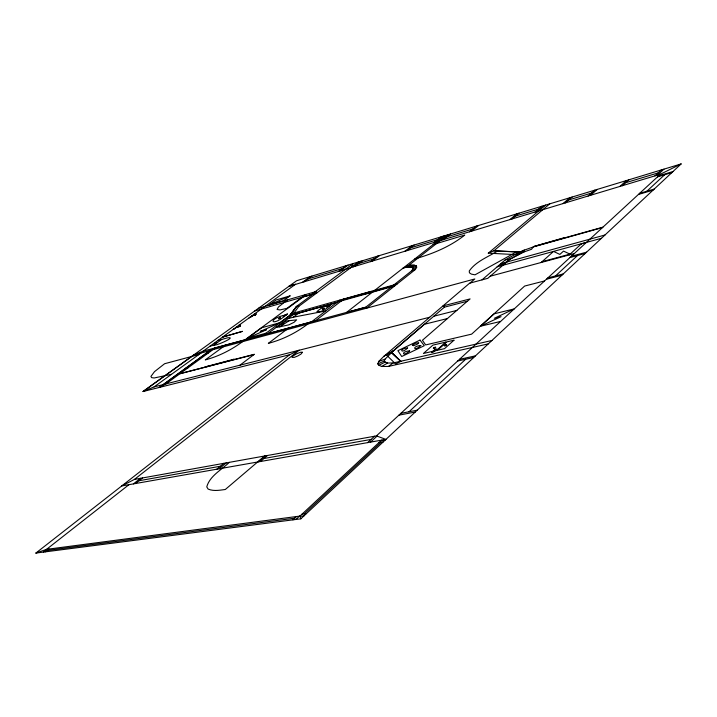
<?xml version="1.0" encoding="UTF-8"?>
<svg xmlns="http://www.w3.org/2000/svg" width="717" height="717" viewBox="0 0 717 717"><rect width="100%" height="100%" fill="white"/><g stroke="black" fill="none" stroke-linecap="round" stroke-linejoin="round"><path stroke-width="1.08" d="M506.507 262.108L509.948 259.178L524.064 251.918L524.306 250.116L533.206 246.971L602.486 227.567M488.304 343.873L388.471 366.432L381.713 366.477L378.943 365.267L377.778 363.904L384.285 361.01L385.011 359.19L393.66 350.568L444.477 307.109L442.972 305.917L470.092 298.917L467.466 301.203L444.415 307.163M377.778 363.904L378.845 361.305L383.936 356.259L469.608 283.197L487.793 278.321L509.948 259.178L522.532 252.241L493.87 250.816L488.295 253.155L514.869 254.589L522.532 252.241M313.212 294.006L296.578 306.383L289.785 315.623L293.002 314.315L298.89 306.258L351.007 267.504L353.257 263.533L311.402 294.526M444.199 235.911L346.696 312.307L365.733 307.217L366.62 308.211L415.412 269.458L416.649 267.351L416.452 265.756C411.361 264.188 407.408 265.926 402.497 268.588C407.023 265.532 412.338 269.386 416.452 265.756M163.243 384.581L209.973 350.604L215.459 347.817L365.733 307.217L411.746 270.739L412.777 269L412.651 267.602L412.777 269L416.649 267.351M533.206 246.971L531.566 249.274L524.064 251.918M265.98 333.226L247.204 338.325L266.536 329.703L260.244 331.433L280.105 322.668L290.026 315.238L296.587 306.383L298.89 306.258M290.026 315.238L296.578 306.383M280.069 317.891L278.886 318.491L280.042 317.864M304.169 513.91L381.148 442.201M289.623 354.736L35.85 553.076L300.808 518.83L681.15 163.924L296.668 280.732L143.015 391.527L289.623 354.736L299.213 350.192L134.429 479.413L121.729 485.956L385.934 439.396L376.407 435.9L660.357 174.24L681.15 163.924M292.939 519.843L296.506 516.527M295.933 519.458L299.509 516.141M381.578 440.157L299.545 516.455L303.963 515.881M409.022 411.764L465.656 359.253M555.532 275.911L577.552 255.503M646.868 191.224L664.659 174.733M370.546 442.102L377.492 435.703L134.429 479.413M657.498 175.1L663.987 169.14M367.642 442.622L374.588 436.223M654.962 175.871L661.459 169.902M569.253 254.938L581.406 243.78M480.444 326.244L494.147 313.804L514.161 308.919L494.345 318.294L501.04 316.672L480.444 326.244L500.565 321.44M541.183 262.503L553.533 251.407L559.869 254.418L563.517 251.111L570.087 254.168M619.864 186.447L626.524 180.523M622.293 185.721L628.943 179.788M564.584 237.883L565.023 237.488L534.093 246.424L602.916 227.172M590.458 195.32L597.234 189.422M588.11 196.019L594.895 190.13M467.251 301.301L422.421 340.27L425.656 344.931L471.634 334.14L524.647 286.056L544.463 280.965M481.994 279.881L505.189 259.93L514.869 254.589M562.988 203.601L569.863 197.731M469.949 283.107L474.806 278.967L212.949 349.645M565.256 202.911L572.13 197.041M264.681 455.985L225.308 489.496C219.644 490.213 213.541 491.432 208.109 489.075L206.765 486.87C209.803 475.81 221.544 469.913 229.27 462.357M257.923 461.954L265.003 455.931M260.405 461.515L267.477 455.483M549.769 203.834L493.87 250.816L520.237 252.008L524.306 250.116L515.792 254.078L517.97 254.759M535.088 212.008L542.061 206.182M537.284 211.345L544.248 205.51M488.295 253.155L545.664 205.089M216.83 469.196L223.928 463.316M219.151 468.784L226.249 462.895M511.965 218.981L519.018 213.182M509.841 219.617L516.903 213.827M469.438 231.797L476.617 226.061M471.463 231.188L478.633 225.452M45.547 551.821L49.106 549.025M443.249 239.702L450.5 233.993M133.434 483.894L140.523 478.311M135.468 483.536L142.558 477.943M35.85 553.076L46.542 549.365L128.943 484.683M43.549 552.081L47.098 549.294M408.018 265.926L447.551 234.889M441.305 240.285L448.555 234.584M368.538 292.661L369.291 292.079L343.586 299.285M433.991 242.489L441.269 236.798M435.918 241.907L443.187 236.216M365.58 293.495L364.828 294.078L392.127 286.047L342.834 299.867M311.483 321.87L339.831 300.109L341.373 300.88L394.61 285.975M404.917 251.255L412.248 245.617M341.373 300.88L315.507 320.786L203.153 351.151L193.805 354.969L143.015 391.527L154.083 386.902L429.68 317.246M341.597 300.817L344.061 298.926M406.763 250.699L414.103 245.053M310.04 322.265C297.779 332.052 283.538 339.365 268.346 343.353L288.539 328.072M239.98 365.15L254.365 354.261L180.012 373.691M372.123 261.14L379.526 255.557M370.357 261.669L377.76 256.094M267.764 333.683L293.647 314.297L299.285 312.72L293.334 317.192L287.687 318.76M233.679 359.54L234.208 359.145L205.098 366.916M353.221 266.841L360.66 261.293M354.951 266.321L362.381 260.764M263.937 334.731L292.5 313.401L397.039 284.049M231.125 360.517L231.654 360.122M358.446 261.965L350.667 267.764L288.808 286.406M239.863 326.145C241.683 325.204 236.825 327.929 236.018 327.355M255.467 314.826L256.094 314.36L251.622 316.054M340.252 270.901L348.05 265.12M207.5 366.611L208.029 366.217M305.541 294.615L286.952 308.355L279.908 309.941L277.094 309.475L278.42 306.993L287.445 299.885M248.082 337.788L260.961 328.252M338.558 271.411L346.356 265.631M388.471 366.432L393.167 362.972L491.925 340.494M225.541 345.092L205.295 359.898C218.371 356.448 230.632 350.255 241.593 342.368L303.166 296.928L316.663 293.011L313.006 294.06L316.6 291.389L258.38 308.364M290.071 295.861L283.269 300.835L269.296 304.913L276.108 299.966L290.071 295.861L269.296 304.913M302.457 282.292L310.309 276.583M304.062 281.808L311.913 276.099M213.039 349.573L215.459 347.817L166.048 383.819L159.371 387.422L209.973 350.604L193.805 354.969L200.984 353.006L154.083 386.902M203.153 351.151L295.601 284.21L289.148 286.155M237.318 326.988L233.276 329.345M237.829 326.611L240.58 324.622L239.281 324.989M252.922 315.677L248.951 317.99M253.424 315.319L256.103 313.374L254.804 313.75M237.721 326.871L238.241 326.504M253.325 315.561L253.827 315.202M209.982 346.203L213.827 345.155L221.714 339.437M406.709 267.36L409.237 265.577L411.038 265.236L406.709 267.36L409.55 265.478L414.516 265.209C413.548 267.97 398.912 267.593 411.002 267.136M279.648 326.844L288.996 324.801L294.042 322.3L296.632 319.845L286.065 321.082L276.314 327.382L279.648 326.844L289.417 320.526M239.72 326.244L238.644 326.844L240.204 325.715L236.529 326.979M255.324 314.933L254.293 315.507L255.781 314.422L252.124 315.695M381.713 366.477L387.565 363.035L393.167 362.972M383.936 356.259L393.66 350.568L391.563 352.594L400.785 361.234M516.446 251.936L475.021 274.826L471.356 274.118L469.447 272.836L469.25 270.99C475.989 261.355 487.918 257.036 497.625 250.995M378.943 365.267L385.199 362.04L387.565 363.035M506.596 262.081L497.141 266.849L601.455 238.286M298.756 313.123L336.721 302.502L343.837 298.989M411.746 270.739L415.412 269.458M378.845 361.305L385.011 359.19M308.005 278.94L342.475 268.508M358.679 263.533L374.077 258.873M410.447 247.867L437.639 239.63M446.888 236.834L473.041 228.92M515.505 216.068L538.592 209.086M568.706 199.971L591.516 193.061M625.636 182.736L658.224 172.878M351.007 267.504L660.357 174.24M658.6 175.862L673.003 171.524M657.48 176.893L671.892 172.564M433.122 244.587L464.759 235.086C450.151 246.639 432.647 253.872 414.847 258.909M639.609 193.357L654.2 189.073M638.435 194.441L653.035 190.157M254.732 310.99L316.663 293.011M254.177 314.207L255.494 313.813M249.543 317.559L250.842 317.183M238.636 325.455L239.953 325.079M233.885 328.897L235.185 328.529M336.802 302.44L293.19 314.638L292.5 313.401M261.409 327.83L280.105 322.659M217.869 340.494L227.253 337.904C238.259 336.085 215.485 346.23 213.827 345.155M500.851 263.659L604.969 235.006M581.335 243.843L586.112 242.534M542.106 261.66L570.149 254.105M490.249 276.197L574.057 253.639M198.806 354.574L164.614 363.725L154.478 371.675L150.911 376.461L151.663 377.635L154.137 377.984L171.497 374.31M205.465 353.884L208.1 353.176M571.359 256.256L586.569 252.178M569.979 257.528L585.197 253.46M185.56 368.368L188.195 367.678M547.869 277.891L563.275 273.912M179.913 373.718L253.836 354.664M546.417 279.236L561.823 275.265M433.83 316.206L456.908 310.38M447.551 318.518L424.401 324.272L391.509 352.486L386.454 355.005L395.65 363.949L400.875 361.341L391.509 352.486L400.651 361.225M459.454 359.369L475.47 355.847M457.688 361.001L473.713 357.478M293.334 317.192L325.688 310.963M400.902 413.324L417.231 410.187M398.921 415.152L415.26 412.024M139.017 480.74L220.388 466.247M263.946 458.495L371.119 439.413M381.077 440.632L385.432 439.862M378.979 442.586L383.335 441.824M505.189 259.93L509.948 259.178M301.965 514.206L306.392 513.614M46.542 549.365L299.948 516.079L300.808 518.83M47.331 550.423L294.732 518.185M384.285 361.01L385.199 362.04M412.625 267.611L412.777 269M446.503 344.868L444.854 345.675L446.503 344.868M444.298 345.684C446.718 346.687 448.089 342.708 444.298 345.684M435.56 347.404L433.928 348.202L435.56 347.404M433.373 348.211C435.73 349.215 437.155 345.253 433.373 348.211M302.431 352.298L300.988 354.09L297.761 355.982L294.302 357.362L291.998 357.407L292.832 356.116L296.677 353.741L300.907 352.164L302.431 352.298M420.798 345.504C413.817 352.289 411.549 346.078 420.798 345.504M412.383 345.253L413.619 345.702L417.222 344.187A3.594 0.869 -24.9 0 0 418.728 342.672L415.304 343.282L412.383 345.253M409.604 350.864C402.587 357.666 400.427 351.402 409.604 350.864M407.615 347.996C400.902 354.664 398.679 348.408 407.615 347.996M286.343 314.871C270.533 328.44 266.849 318.411 286.343 314.871M323.797 308.543L322.704 309.099L323.779 308.543M322.39 309.126L324.209 308.337L322.39 309.126M329.569 305.998C326.567 308.875 320.759 312.737 316.896 311.671C319.934 308.803 325.652 304.985 329.569 305.998M280.517 317.676L278.429 318.698L280.517 317.676M453.969 340.216L444.567 348.641L437.451 350.281L446.87 341.866L453.969 340.216M445.831 342.099L436.402 350.505L423.424 353.481L432.898 345.119L445.831 342.099M434.843 349.564L431.643 352.405L433.758 351.922L436.958 349.071L434.843 349.564M242.382 331.379L223.032 336.972L242.382 331.379M216.158 342.448L214.903 343.362L216.812 342.269L216.158 342.448M283.367 323.492L281.817 324.496L283.932 323.403L283.367 323.492M330.098 304.904L326.441 306.894L330.636 305.021L330.098 304.904M287.374 313.992L283.242 316.072L287.374 313.992M420.019 340.091L397.908 350.676L401.726 356.51L424.285 345.711L420.019 340.091"/></g></svg>
